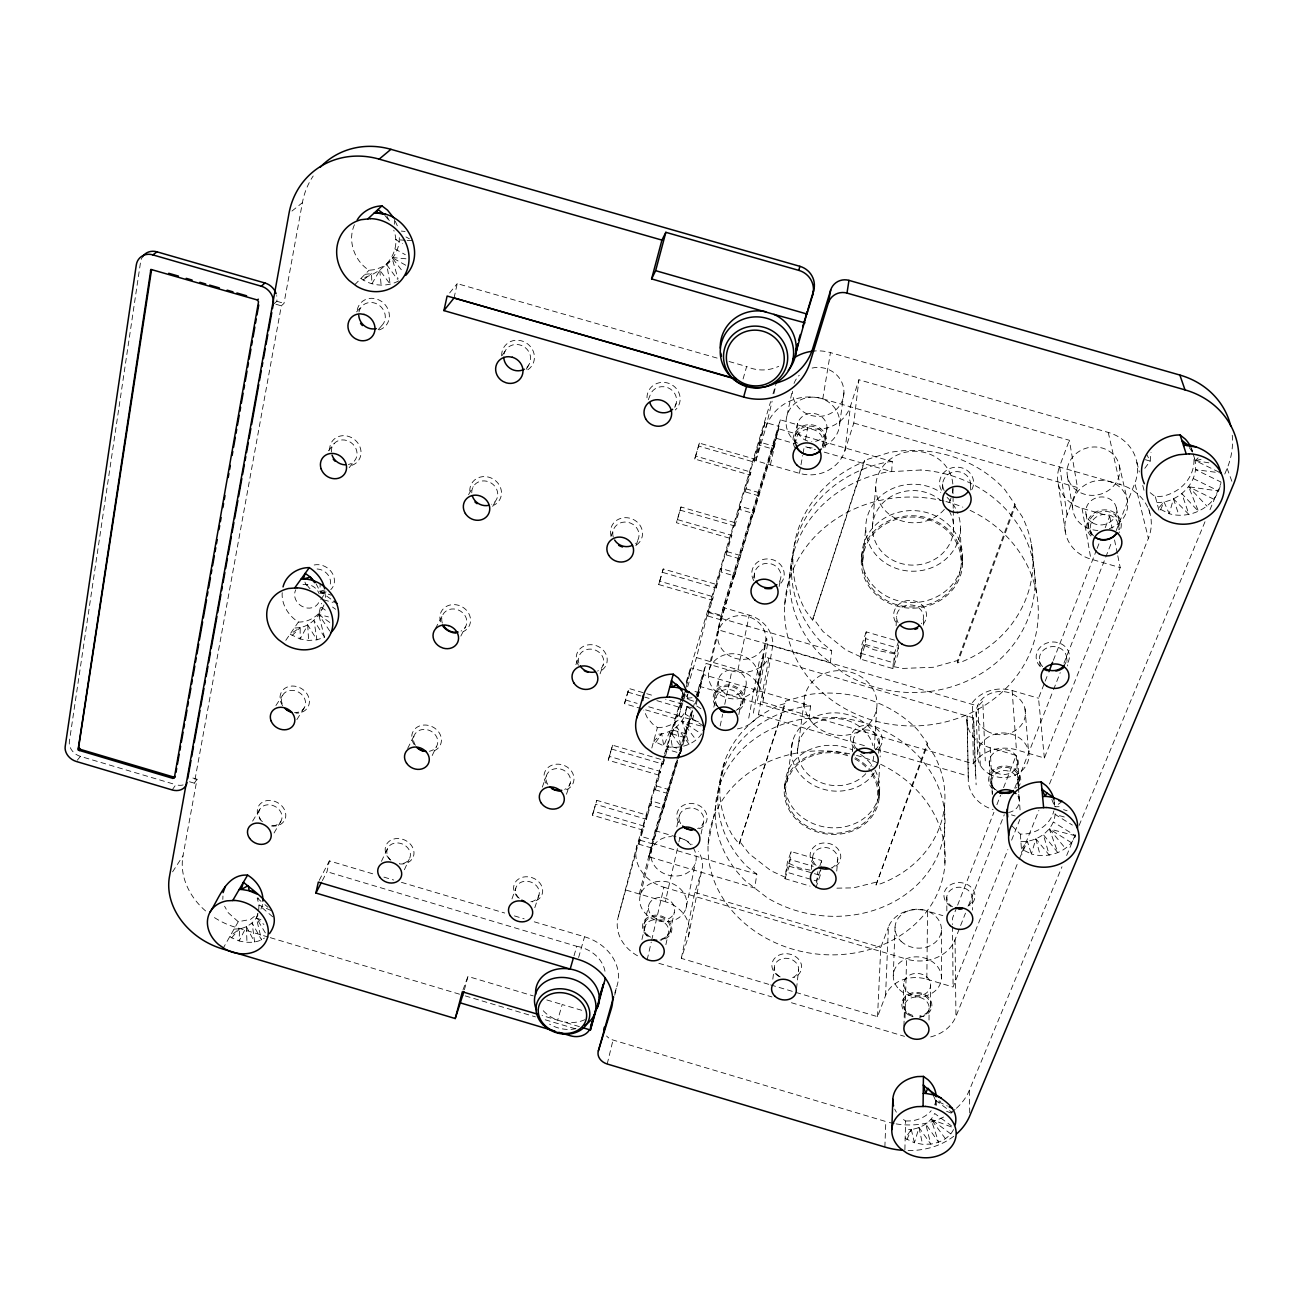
<?xml version="1.0" encoding="UTF-8"?>
<svg xmlns="http://www.w3.org/2000/svg" width="1304" height="1304" viewBox="0 0 1304 1304"><rect width="100%" height="100%" fill="white"/><g stroke="black" fill="none" stroke-linecap="round" stroke-linejoin="round"><path stroke-width="0.75" stroke-dasharray="5 3.75" d="M936.142 1105.27L936.158 1098.424A31.541 25.314 7.1 0 1 934.675 1104.879M323.946 604.893C319.773 615.309 311.737 625.268 300.197 627.615L300.132 638.993L308.608 640.443L316.921 639.84L324.517 637.183L318.632 614.428L321.485 603.279M930.502 1005.824L930.649 985.531M929.019 1020.021L929.116 1008.106M770.697 984.927L877.527 1016.664L885.563 995.555A32.877 26.993 6.2 0 1 926.834 979.222L927.535 911.121L942.841 915.636M927.242 745.578L933.974 754.755A112.845 97.816 7.8 0 1 880.77 883.721L876.06 884.911L927.242 745.578L927.274 743.052L917.641 729.881A112.584 97.653 7.8 0 0 808.887 694.543L785.595 701.096L739.172 844.063L732.408 835.342A112.845 97.816 7.8 0 1 780.411 704.861L785.22 703.508L785.595 701.096M923.346 625.138L923.476 617.672M904.894 1149.753L905.579 1121.016L901.08 1117.773M330.808 599.041L319.969 591.348L320.165 583.882M903.949 1026.101L904.487 1006.313M905.009 1018.049L906.573 959.092A38.712 32.388 5.6 0 0 955.05 939.662L965.482 913.142M903.183 1003.836L903.754 983.607M257.931 914.984C254.508 922.352 247.467 927.437 239.512 928.839L239.137 940.934C247.467 943.069 257.149 943.199 264.451 938.081M222.821 899.385L222.951 896.027M884.862 1147.031L885.823 1121.521L613.027 1040.038A12.127 9.861 15.4 0 1 606.556 1035.979M893.305 975.229L895.049 927.193M885.563 995.555L888.431 927.062A31.149 26.015 5.6 0 1 927.535 911.121M892.947 668.593L893.24 662.709L898.326 648.218L865.677 638.699L860.705 653.222L860.232 659.042L892.947 668.593L898.065 654.037L898.472 644.958M258.714 910.078L258.958 905.009L257.23 898.081L261.957 898.554M898.635 641.323L894.267 653.777L893.647 666.621L902.808 668.43L933.338 667.273L957.592 660.492L1014.936 504.289L1004.911 489.75A119.756 109.226 0.5 0 0 889.458 452.488L864.471 460.296L812.555 620.085L805.513 610.5A120.049 109.438 0.5 0 1 859.124 463.849L864.275 462.235L864.471 460.296M877.527 1016.664L880.787 947.454L888.431 927.062M896.125 625.741L896.565 616.433M282.202 592.652C281.305 604.469 288.575 615.895 298.388 622.057C308.282 622.285 317.524 616.808 322.626 608.479M876.06 884.911L927.274 743.052M877.999 794.739L879.662 765.285M879.189 797.706L879.548 791.251M878.668 753.207L879.32 742.106M325.495 597.395L324.5 588.316M874.267 748.545L876.973 705.154M892.295 461.583L888.839 461.779A121.19 110.27 0.8 0 0 821.536 642.448L831.707 650.647L830.371 662.562L718.096 629.783L778.586 428.772L892.295 461.583L891.675 471.624L823.346 451.885M398.616 280.93C386.88 287.304 371.705 286.277 360.947 278.453C382.479 273.53 402.463 253.775 393.808 230.27M399.285 237.638C399.79 248.184 394.134 257.687 386.75 264.777L390.255 284.288L379.79 270.254L371.885 283.848L371.526 273.612L365.006 274.329M860.232 659.042L865.237 644.469L866.215 631.886L894.821 640.215M872.474 526.523L875.766 485.87M852.392 751.74L853.305 740.688M866.215 631.886L861.993 644.241L860.95 656.939L845.791 649.93L822.905 631.462L812.881 617.819M394.313 224.239L394.835 218.224M836.744 871.088L837.787 859.14M862.677 561.861L865.726 527.712M861.325 560.296L861.797 554.95M815.848 887.812L820.216 875.375L821.716 860.591L791.104 851.561L787.323 862.612L784.959 878.684L810.061 886.101M816.663 882.889L817.82 871.724M811.332 869.458L812.636 857.559M796.532 988.628L798.667 969.394M765.073 422.349L755.88 460.736L799.45 473.336A36.675 34.54 5.8 0 0 844.894 450.711L853.81 423.05L858.912 379.757L1069.345 440.263L1077.479 487.517L1067.079 514.852A39.381 35.371 -10.6 0 0 1090.894 559.123L1120.217 567.615L1044.357 757.983L1016.419 749.816A36.545 31.524 0.6 0 0 974.202 762.335L973.371 763.818L762.856 702.171L763.084 700.851A34.377 30.497 12.4 0 0 737.982 669.718L696.483 657.575L708.088 611.543L765.073 422.349L778.863 426.343L721.259 615.374L708.088 611.543M844.894 450.711L850.501 406.049L858.912 379.757M784.959 878.684L789.23 866.215L791.104 851.561M697.721 694.038L703.622 674.657L810.599 705.969L809.018 718.406L700.737 686.686L697.819 696.238L698.699 692.571L694.951 691.479M772.816 979.174L774.299 967.666M797.592 750.224L804.177 701.34M839.711 423.572L843.932 392.83M786.931 781.65L792.636 741.096M784.291 789.067L785.187 782.693M691.984 707.827L686.426 706.312C686.458 722.383 671.087 734.869 655.57 734.233M825.008 441.078L826.997 428.054M822.612 446.571L823.231 442.545M810.599 705.969L807.388 706.083A113.855 98.452 7.9 0 0 747.176 866.655L756.842 874.185L754.69 888.057L648.854 856.744L677.624 759.922M755.88 460.736L765.807 427.875A45.836 43.179 5.8 0 1 822.775 398.845L830.452 352.602A42.885 40.815 3.7 0 0 813.647 351.069M784.682 604.86L793.044 555.732M762.856 702.171L772.897 644.828A32.47 29.193 11.9 0 0 749.246 615.162L723.117 607.55L780.297 419.823L807.665 427.712A34.523 32.828 3.9 0 0 850.501 406.049M737.331 728.92A34.377 30.497 12.4 0 0 758.227 715.896L768.855 658.096L768.284 659.253A32.47 29.193 11.9 0 1 731.854 670.973L706.083 663.426L695.423 698.439M779.14 586.49L780.428 579.335M799.45 473.336L802.661 455.487M803.019 453.499L804.095 447.549M805.53 439.611L807.665 427.712M757.347 700.558L767.486 644.567L766.67 638.178L756.483 693.875M189.52 781.748L194.329 783.182L281.338 305.821L283.995 303.359L302.398 202.69A78.925 72.405 50.1 0 1 313.204 175.975M172.584 871.854L183 855.831L197.002 779.254L190.612 777.363M753.337 713.092L763.655 656.58L973.599 717.933L976.125 784.78M757.706 683.54A25.2 22.478 12.2 0 0 727.436 654.184A25.2 22.478 12.2 0 0 715.586 691.316A25.2 22.478 12.2 0 0 757.706 683.54L764.91 644.355A24.205 21.793 11.9 0 0 735.847 616.01A24.205 21.793 11.9 0 0 724.405 652.016A24.205 21.793 11.9 0 0 764.91 644.355M748.724 718.113L759.303 661.405L763.655 656.58M795.098 444.257L796.239 438.258M742.53 703.084L745.758 686.589A14.083 12.551 12.3 0 0 728.773 670.24A14.083 12.551 12.3 0 0 722.22 690.973A14.083 12.551 12.3 0 0 745.758 686.589M795.081 436.318L797.592 423.409M738.83 714.494L740.77 704.616M768.757 984.341L681.34 958.375L688.235 936.989L701.422 871.757A30.693 26.113 14.3 0 0 698.422 851.512M708.088 844.519L724.796 761.047M681.34 958.375L694.82 892.392L701.422 871.757M737.982 669.718L749.246 615.162M701.063 833.973L703.475 822.433M685.969 908.366A23.765 20.033 14.4 0 0 657.102 881.569A23.765 20.033 14.4 0 0 646.556 914.626A23.765 20.033 14.4 0 0 685.969 908.366L695.456 862.922M753.598 577.884L754.853 571.902M720.15 726.002L722.66 714.201M724.747 704.372L731.854 670.973M787.094 415.259L791.903 392.52M968.301 777.82L967.079 716.026L968.301 777.82A36.545 31.524 0.6 0 0 993.11 809.507M670.126 931.61L674.266 912.539A13.284 11.165 14.5 0 0 658.096 897.608A13.284 11.165 14.5 0 0 652.261 916.06A13.284 11.165 14.5 0 0 674.266 912.539M770.403 464.925L780.297 419.823M773.191 449.147L773.842 446.196L759.906 442.17L759.205 445.104L773.191 449.147L778.586 428.772M665.888 944.65L668.333 933.452M322.365 880.591L326.978 871.708L329.374 860.917L374.183 874.234M454.053 297.948L457.231 283.636L719.27 358.698M713.826 707.159L715.994 697.347M715.048 695.032L718.716 678.683M753.565 513.499L754.266 510.369L740.558 506.392L739.792 509.505L753.565 513.499L773.842 446.196M688.235 936.989A32.388 27.091 14.5 0 0 665.333 901.716L678.504 843.753M678.944 841.813L679.824 837.95A30.693 26.113 14.3 0 1 692.098 844.438M676.792 826.817L679.449 815.359M647.159 959.825L651.234 942.156M651.69 940.2L663.915 887.225A38.142 32.502 14.3 0 1 636.971 845.628L663.932 756.043M734.511 575.928L735.293 572.603L721.78 568.674L720.965 571.983L734.511 575.928L754.266 510.369M710.305 661.617L723.117 607.55M765.807 427.875L772.115 401.176M773.924 393.547L775.733 385.935M709.36 669.392L718.471 630.777M718.096 629.783L735.293 572.603M641.927 939.516L645.024 926.541M692.473 719.971L694.347 712.228M696.206 704.502L697.607 698.699M698.064 696.76L706.083 663.426M644.257 923.933L648.805 904.992M607.208 1063.999L613.027 1040.038M694.706 459.024L695.651 456.074L750.908 472.081L750.175 475.096L694.706 459.024L699.368 443.099L754.804 459.122L754.087 462.105L698.439 446.001M1020.902 841.602C1038.522 842.547 1057.886 827.518 1054.822 808.692M680.395 753.337L681.34 749.523L668.414 745.725L667.436 749.523L680.395 753.337L692.962 711.365M758.944 495.862L745.122 491.852L745.855 488.788L759.629 492.782M680.036 510.092L734.82 526.001L735.603 522.822L681.03 506.979L676.417 522.725L731.022 538.601L731.821 535.39L677.412 519.579L676.417 522.725M739.743 558.813L726.132 554.852L726.931 551.592L740.493 555.537M651.739 801.096L650.712 805.041L663.475 808.806L664.453 804.845L651.739 801.096L646.409 819.287L595.569 804.275L592.44 815.179L643.133 830.159L644.176 826.149L593.662 811.235L592.44 815.179M663.475 808.806L679.58 755.26M614.689 995.229L617.118 985.514A44.988 37.066 17 0 0 584.534 936.761L531.951 921.129M648.854 856.744L664.453 804.845M640.394 894.854L651.576 849.947M721.112 619.889L707.697 615.977L708.561 612.554L721.911 616.45M658.667 584.518L659.726 581.193L713.304 596.808L712.457 600.199L658.667 584.518L663.231 568.968L716.972 584.616L716.14 587.974L662.188 572.26M639.302 894.006L655.146 830.664L691.87 710.093M698.325 721.683L678.862 715.961L683.28 698.634M683.769 696.711L685.741 689.001M686.23 687.078L691.136 667.827L704.111 671.625L695.863 698.699M1156.892 502.513C1179.598 503.083 1201.88 479.742 1194.089 456.938M648.724 706.784L677.607 715.26L676.646 718.977L643.785 709.343M656.857 700.639L680.117 707.469L681.063 703.769L665.611 699.237M611.446 749.001L663.035 764.177L664.013 760.33L612.619 745.203L611.446 749.001L608.218 760.216L659.661 775.358L660.655 771.495L609.408 756.401L608.218 760.216M685.17 737.689L672.163 733.859L673.125 730.093L686.1 733.907M646.409 819.287L647.452 815.293L596.792 800.346L595.569 804.275M668.121 793.598L655.293 789.817L656.303 785.904L669.082 789.67M637.542 955.783A40.473 33.871 14.5 0 1 618.422 916.256L640.411 836.206L680.639 702.66M651.544 847.942L638.895 844.21L639.954 840.167L652.554 843.884M618.422 916.256L636.971 845.628M464.42 989.736L467.957 976.435L533.336 995.93M651.821 747.974L657.412 727.518L652.456 723.867L647.143 717.461L643.768 710.126M1193.339 478.584L1218.653 491.021L1188.645 486.783L1198.474 511.38L1181.864 493.694L1188.922 514.461L1173.453 498.861L1169.264 513.711C1191.334 520.182 1217.936 505.593 1221 482.04L1195.621 469.652L1220.74 472.928M641.861 708.773L624.469 703.671L628.919 688.479L654.021 695.847M593.662 811.235L596.792 800.346M609.408 756.401L612.619 745.203M624.469 703.671L628.919 688.479M659.726 581.193L663.231 568.968M677.412 519.579L681.03 506.979M695.651 456.074L699.368 443.099M743.084 378.959L746.638 366.538A37.262 35.974 10.9 0 0 778.716 366.326M578.617 957.527L584.534 936.761M581.78 1010.307L562.187 1004.536L557.672 1020.184L542.105 1015.539M574.021 955.799L576.759 946.313L326.978 871.708M1075.653 835.831L1049.345 828.92L1057.87 852.702L1043.363 834.658L1049.28 855.114L1035.865 838.863L1031.399 854.006C1047.943 858.814 1068.318 852.229 1075.653 835.831L1053.387 822.042M664.518 754.103L680.933 699.563M681.519 697.624L683.28 691.788M686.214 682.041L770.631 401.632M772.979 393.841L776.499 382.153M681.226 700.721L683.557 692.978M686.474 683.312L691.136 667.827M638.895 844.21L644.176 826.149M655.293 789.817L660.655 771.495M663.035 764.177L668.414 745.725M672.163 733.859L677.607 715.26M680.117 707.469L685.594 688.74M707.697 615.977L713.304 596.808M716.14 587.974L721.78 568.674M726.132 554.852L731.821 535.39M734.82 526.001L740.558 506.392M745.122 491.852L750.908 472.081M754.087 462.105L759.906 442.17M678.862 715.961L685.317 694.559M687.664 686.768L696.483 657.575M953.55 1129.541C949.328 1138.164 939.907 1142.679 930.795 1144.113L919.01 1127.601L914.414 1142.777L905.172 1138.359L911.284 1129.492C920.983 1128.09 930.534 1122.728 934.642 1113.469L951.398 1125.825M692.326 710.305L652.848 839.874L640.411 836.206M692.913 708.365L695.276 700.639M678.227 757.983L692.391 711.479M680.166 753.337L681.34 749.523M695.26 703.85L696.972 698.211M697.558 696.336L698.699 692.571M614.787 993.077L617.118 985.514M739.172 844.063L785.22 703.508M812.555 620.085L864.275 462.235M534.803 907.682L539.008 895.066M566.474 794.25L570.239 783.133M354.443 224.744C347.223 240.8 354.443 260.947 369.016 270.27L375.487 269.553L383.702 266.212L390.63 260.751M600.101 673.809L603.377 664.355M819.76 866.166L821.716 860.591M820.281 870.371L816.548 880.999L785.839 871.92L790.094 859.515L813.207 866.329M511.967 898.929L515.781 888.171M635.896 545.724L638.618 538.079M542.301 787.111L546.311 776.076M462.953 990.078L467.957 976.435M1015.131 506.359L1022.124 516.482A120.049 109.438 0.5 0 1 962.678 661.454L957.641 662.856L1015.131 506.359L1014.936 504.289M674.738 407.386L676.14 403.588M575.895 664.632L578.715 657.118M1067.079 514.852L1059.598 466.278L1069.345 440.263M234.052 929.084L239.512 928.839L229.797 936.516L231.656 937.804L239.137 940.934L246.407 926.736L254.606 942.042L252.128 923.004L261.55 939.939L256.301 917.902L258.632 911.773M260.963 909.067L262.707 904.471M610.94 536.351L613.157 530.679M956.859 907.079L952.409 918.456L952.474 924.503M957.609 905.188L993.925 812.278M996.892 804.698L1000.608 795.228M1003.575 787.632L1016.175 755.407L990.192 747.795A34.507 30.171 -0.4 0 1 966.737 717.575M1044.357 757.983L1038.522 698.243L1044.455 683.084M1045.189 681.177L1048.155 673.597M1053.355 660.329L1096.338 550.386M1097.088 548.495L1100.788 539.008M1105.238 527.647L1109.688 516.27L1082.075 508.299A37.05 33.611 -12.4 0 1 1059.598 466.278M968.464 905.563L1004.292 814.658M1014.724 788.154L1052.784 691.56M1053.534 689.669L1060.234 672.619M1063.966 663.149L1105.01 558.992M1105.759 557.101L1111.725 541.942M1116.191 530.581L1134.855 483.23A44.189 40.114 -12.6 0 0 1108.253 432.423L830.452 352.602M926.834 979.222L953.094 986.998L1007.862 849.589M1011.611 840.167L1019.858 819.466M930.697 1036.908A41.109 33.741 6.2 0 0 955.946 1016.435L1018.326 861.488M1019.076 859.597L1038.864 810.452M1049.508 783.997L1148.384 538.34L1134.855 483.23M648.284 399.741L649.832 395.992A13.692 12.958 22.1 0 1 668.137 387.842A13.692 12.958 22.1 0 1 674.787 406.685M669.783 731.332L663.736 745.904L653.712 741.047L661.764 733.859L663.736 745.904C677.216 749.784 693.174 745.872 701.487 734.071L681.959 721.079L689.148 744.339L676.662 726.98L681.063 746.866L669.783 731.332L672.408 747.404M956.468 1108.221A66.895 54.018 7 0 0 969.279 1090.405L1061.978 866.785M1066.656 855.505L1075.996 832.963M1079.109 825.448L1205.303 521.013M1209.982 509.734L1220.886 483.425M1224.782 474.037L1227.113 468.397A80.995 73.089 -16 0 0 1232.117 433.922M906.932 1139.631L911.284 1129.492L905.367 1129.639M1023.314 850.567L1027.356 841.276L1031.399 854.006L1021.423 849.149L1027.356 841.276M1160.478 509.929L1163.999 501.942L1169.264 513.711L1158.441 508.315L1163.999 501.942M404.403 869.735L409.163 859.254M381.436 861.341L388.038 847.519M432.211 755.505L436.465 746.573M407.63 748.496L414.753 734.364M460.85 636.075L465.447 627.012M319.235 880.33L329.374 860.917M435.373 628.642L443.083 614.298M324.517 637.183L314.003 620.476L316.921 639.84L307.711 624.975L300.132 638.993L290.058 634.151L300.197 627.615L294.248 628.055M492.684 506.392L496.237 499.921M222.739 949.002L238.241 921.732L250.531 919.385L257.605 913.843M274.052 832.979L280.93 821.194M468.543 494.64L473.222 486.685M686.246 696.841L688.186 693.63M526.164 369.293L529.033 364.582M252.617 821.112L259.724 809.425M296.872 719.612L304.386 707.599M275.91 705.562L282.577 695.374M502.268 355.373L505.3 350.76M194.329 783.182L197.002 779.254M320.784 599.579L326.098 591.788M285.804 640.329L298.388 622.057M172.193 789.947L175.844 784.715A13.529 11.117 30.9 0 0 185.445 784.128M655.651 742.481L661.764 733.859M349.211 467.68L353.889 461.534M1189.232 447.549L1192.41 452.032L1194.334 449.554M328.396 450.793L334.46 443.262M77.327 760.199L80.408 756.385L175.844 784.715M449.652 292.927L457.231 283.636M231.656 937.804L239.512 928.839M378.111 329.765L381.99 325.364M356.611 311.852L361.99 306.147M1144.798 468.315L1150.177 461.094L1151.024 452.537M980.298 765.856L978.065 706.067L982.776 701.275L985.286 760.868M354.737 284.745L369.016 270.27M1218.914 472.048L1195.312 460.589L1198.131 457.834M292.047 635.586L300.197 627.615M274.133 303.734L276.807 301.273A15.436 13.757 46.6 0 0 276.692 295.568M291.966 211.052L302.398 202.69M363.099 280.083L371.526 273.612M1062.32 801.406L1054.691 806.768L1061.929 806.671M316.09 583.752L319.969 591.348L327.385 589.147M922.45 1016.403L923.737 1016.06M876.206 882.156L853.549 887.861L834.462 888.203M1192.997 453.743L1195.312 460.589L1201.049 459.334M687.094 698.259L696.189 697.249M1150.177 492.684L1155.36 496.791L1162.434 496.221A38.044 34.23 -15.3 0 0 1193.763 456.873M657.412 727.518C670.24 727.876 682.872 719.694 686.947 707.404L685.301 714.038L704.877 727.013M1011.839 825.758L1020.38 834.152L1026.786 833.81A34.328 29.405 0.5 0 0 1053.844 810.958M905.579 1121.016L911.447 1120.869A31.541 25.314 7.1 0 0 931.17 1110.715M911.284 1129.492L914.414 1142.777L922.547 1144.293L930.795 1144.113L925.775 1124.129L938.603 1142.239L931.105 1119.321L952.654 1127.406M405.218 240.246L395.585 239.643L402.528 243.473M407.141 240.376L412.912 240.735M405.968 258.779L391.917 257.507L398.062 278.974M401.306 231.069L405.071 231.476M1195.312 460.589L1210.34 463.083M933.354 1095.49L935.457 1100.299L940.738 1101.342M894.267 653.777L873.892 649.751L861.993 644.241M810.126 870.143L798.602 867.763L787.323 862.612M329.765 631.022L318.632 614.428L328.429 616.906M701.063 726.018L681.959 721.079L696.124 739.987M579.351 1026.607L557.672 1020.184A32.339 26.471 17 0 1 540.964 1007.992M323.637 599.856L333.172 602.415M1064.309 816.989L1055.229 814.495L1072.377 825.073M1145.352 459.709L1150.177 461.094L1146.575 454.183M729.05 361.501L746.638 366.538M822.775 398.845L1120.038 484.469A47.254 42.445 -10.6 0 1 1148.384 538.34M853.81 423.05L1077.479 487.517M776.483 438.356L794.054 443.425M805.774 446.816L815.538 449.636M276.807 301.273L283.995 303.359M275.926 304.256L281.338 305.821M865.237 644.469L898.065 654.037M973.371 763.818L972.311 702.726A34.507 30.171 -0.4 0 1 1012.149 690.549L1038.522 698.243M860.705 653.222L893.24 662.709M720.819 618.275L831.707 650.647M767.486 644.567L978.065 706.067M758.83 714.706L867.616 746.589M875.391 748.871L968.644 776.206M627.778 692.114L649.099 698.373M625.61 700.003L637.167 703.394M1011.448 814.886L1015.115 815.962M789.23 866.215L812.473 873.077M814.413 873.647L820.216 875.375M655.146 830.664L676.026 836.826M652.228 843.264L756.842 874.185M694.82 892.392L880.787 947.454M663.915 887.225L906.573 959.092M626.295 890.143L665.333 901.716M383.914 877.119L393.661 880.021M401.436 882.335L504.681 913.028M514.412 915.913L524.159 918.815M658.846 963.297L771.935 996.924M791.43 1002.727L904.52 1036.338M546.8 999.94L562.187 1004.536M268.331 937.071L235.193 927.177A66.096 53.774 27.3 0 1 212.275 916.141M270.287 937.657L463.327 995.327M465.283 995.914L535.471 1016.875M545.235 1019.793L572.521 1027.943A16.822 13.708 16.6 0 0 575.732 1028.628M1063.559 809.637L1067.096 810.795M688.903 699.645L696.14 702.057M319.969 591.348L331.249 595.178M265.331 932.882L256.301 917.902L261.599 920.021M946.606 1111.285L951.839 1113.437M785.399 877.364L771.055 870.811L749.278 853.843L739.629 841.406M270.873 910.436L258.958 905.009L274.28 918.163M935.962 1105.319L935.457 1100.299L947.405 1106.004M1213.877 499.253L1188.645 486.783L1206.982 506.196M405.968 236.937L409.44 238.844M394.949 248.934L405.332 254.704M405.723 265.217L391.917 257.507L402.219 270.939M1071.529 842.743L1049.345 828.92L1065.466 848.48M696.743 705.986L701.666 709.213M686.426 706.312L691.332 709.555M238.241 921.732L228.233 912.735L224.581 906.231M332.553 607.061L335.65 609.278M321.257 607.224L327.434 611.641M318.632 614.428L330.939 623.296M935.457 1100.299L952.262 1112.638M950.844 1133.942L931.105 1119.321L945.449 1138.767M257.23 898.081L263.359 903.33M264.908 904.65L267.972 907.274M256.301 917.902L263.93 924.503M259.871 818.928L260.767 819.923A12.127 10.024 27.9 0 1 265.38 805.171A12.127 10.024 27.9 0 1 281.631 814.185A12.127 10.024 27.9 0 1 271.346 825.791M384.794 215.339L389.717 221.452L385.919 214.394M386.75 264.777L397.427 279.317M395.226 221.224L397.655 226.472M681.91 690.973L684.6 696.955M1051.839 799.401L1053.974 804.927M1227.113 468.397L1231.872 481.29M1173.453 498.861L1178.963 515.259M1191.204 448.397L1192.41 452.032M1155.36 496.791L1159.386 511.869M1035.865 838.863L1040.25 855.554M1136.86 462.333L1139.321 471.95M1142.76 485.43L1144.227 491.2M1148.645 508.527L1150.601 516.237M1119.419 465.919A26.504 24.075 -12.6 0 1 1084.472 494.232A26.504 24.075 -12.6 0 1 1076.403 453.336A26.504 24.075 -12.6 0 1 1119.419 465.919L1127.308 500.051M1108.253 432.423L1120.038 484.469M1116.354 507.941L1119.484 522.431M1118.294 524.452L1119.973 532.293M919.01 1127.601L922.547 1144.293M1109.688 516.27L1112.116 528.12M1114.545 539.97L1117.381 553.793M1117.789 555.765L1120.217 567.615M1090.437 529.994L1091.855 537.867M1086.02 514.037L1088.595 528.593M1082.075 508.299L1090.894 559.123M687.241 694.657L688.088 699.71M1067.487 476.628L1073.062 511.005M1058.212 483.719L1065.58 533.189M1066.428 656.173L1067.699 665.937M1031.399 544.273L1036.68 593.825M1039.614 661.128L1040.413 668.952M1054.512 804.943L1053.942 799.45A34.328 29.405 0.5 0 1 1054.561 805.22M379.79 270.254L381.143 285.283M1024.993 708.854L1028.497 750.974M1017.739 759.629L1019.272 780.721M1012.149 690.549L1016.419 749.816M1016.175 755.407L1018.326 785.481M1018.457 787.502L1020.184 811.561M1017.968 782.742L1018.245 786.589M1018.783 794.283L1019.337 801.976M1020.38 834.152L1021.831 854.919M307.711 624.975L308.608 640.443M990.192 747.795L992.36 793.582M991.659 781.226L992.295 794.658M989.28 761.275L990.095 779.058M970.518 485.072L970.73 490.663M246.407 926.736L246.961 942.368M976.125 711.919L977.609 753.973M973.599 717.933L975.555 778.227M972.214 898.782L972.507 910.045M962.482 559.172A50.383 45.999 0.4 0 1 884.617 595.08A50.383 45.999 0.4 0 1 889.393 515.536A50.383 45.999 0.4 0 1 962.482 559.172L962.613 564.583A50.709 46.227 0.5 0 1 884.275 600.639A50.709 46.227 0.5 0 1 889.084 520.687A50.709 46.227 0.5 0 1 962.613 564.583M960.429 528.56L961.26 563.002A49.291 44.939 0.5 0 1 886.443 600.41A49.291 44.939 0.5 0 1 888.22 522.578A49.291 44.939 0.5 0 1 961.26 563.002M969.279 1090.405L969.769 1113.795M957.592 660.492L957.641 662.856M952.914 488.739L953.012 494.591M953.045 496.547L953.224 508.267M953.257 510.223L953.566 529.766M955.05 939.662L955.946 1016.435M952.49 926.525L953.094 986.998M946.769 897.119L946.867 913.957M944.552 805.66L944.781 866.117M942.645 484.045L942.678 491.461M941.39 930.322L941.439 978.652M718.667 707.534A14.328 12.698 12.4 0 1 719.726 688.756A14.328 12.698 12.4 0 1 740.558 692.326A14.328 12.698 12.4 0 1 735.798 710.452M797.461 443.181A26.846 25.395 5.1 0 1 794.38 403.963A26.846 25.395 5.1 0 1 835.587 409.212A26.846 25.395 5.1 0 1 822.433 446.375M812.164 447.924A26.846 25.395 5.1 0 1 805.285 446.832M807.746 441.078A15.012 14.181 5.3 0 1 800.754 418.013A15.012 14.181 5.3 0 1 825.758 421.991A15.012 14.181 5.3 0 1 811.61 441.697M996.615 790.338A14.621 12.616 0.6 0 1 991.871 773.777A14.621 12.616 0.6 0 1 1010.567 768.333A14.621 12.616 0.6 0 1 1018.522 783.948M874.968 770.012A47.384 41.157 7.7 0 1 839.629 827.567A47.384 41.157 7.7 0 1 785.611 779.124A47.384 41.157 7.7 0 1 852.571 749.93M860.477 754.315A47.384 41.157 7.7 0 1 872.995 766.768M693.206 847.812A22.885 19.511 14.3 0 1 681.959 875.163A22.885 19.511 14.3 0 1 651.478 859.466A22.885 19.511 14.3 0 1 671.462 836.614M679.335 837.706A22.885 19.511 14.3 0 1 692.131 846.296M1092.067 535.096A15.746 14.148 -10.6 0 1 1091.953 516.84A15.746 14.148 -10.6 0 1 1111.839 512.879A15.746 14.148 -10.6 0 1 1118.799 529.783M812.131 368.07A25.721 24.499 3.7 0 1 843.639 388.347A25.721 24.499 3.7 0 1 819.906 416.367A25.721 24.499 3.7 0 1 792.49 391.249M794.022 383.425A25.721 24.499 3.7 0 1 799.238 375.259M794.902 443.767A15.273 14.393 5.8 0 1 812.099 426.31A15.273 14.393 5.8 0 1 822.742 448.201M650.598 937.152A13.496 11.296 14.5 0 1 647.697 919.027A13.496 11.296 14.5 0 1 668.74 922.841A13.496 11.296 14.5 0 1 660.721 938.994M912.702 1015.392A13.708 11.247 6.2 0 1 906.019 997.527A13.708 11.247 6.2 0 1 928.399 999.174A13.708 11.247 6.2 0 1 919.76 1015.914M872.604 773.125A47.661 41.337 7.8 0 1 843.525 833.533A47.661 41.337 7.8 0 1 784.242 789.784A47.661 41.337 7.8 0 1 847.062 754.282M855.261 757.754A47.661 41.337 7.8 0 1 871.479 771.528M1097.87 530.451A27.677 24.955 -11.3 0 1 1075.93 494.314A27.677 24.955 -11.3 0 1 1121.978 489.31A27.677 24.955 -11.3 0 1 1106.77 529.489M873.761 756.222A38.24 33.48 7.4 0 1 870.844 766.328M865.774 773.696A38.24 33.48 7.4 0 1 806.051 772.261A38.24 33.48 7.4 0 1 819.075 721.405A38.24 33.48 7.4 0 1 872.946 745.692M880.591 764.226A118.941 101.614 8.4 0 1 898.652 936.631A118.941 101.614 8.4 0 1 710.55 869.328A118.941 101.614 8.4 0 1 854.544 754.918M856.484 755.407A118.941 101.614 8.4 0 1 878.814 763.394M871.838 774.266A46.341 40.179 7.8 0 1 841.797 832.669A46.341 40.179 7.8 0 1 785.693 788.056A46.341 40.179 7.8 0 1 849.263 756.32M854.739 758.83A46.341 40.179 7.8 0 1 868.448 769.735M874.234 772.897A44.613 39.071 7.4 0 1 800.721 775.081A44.613 39.071 7.4 0 1 823.231 714.07A44.613 39.071 7.4 0 1 880.135 756.907M949.165 510.809A40.587 37.278 -0.5 0 1 915.734 565.039A40.587 37.278 -0.5 0 1 874.772 515.455A40.587 37.278 -0.5 0 1 940.591 500.426M970.111 510.353A126.928 114.459 1.8 0 1 987.242 703.72A126.928 114.459 1.8 0 1 786.801 632.456A126.928 114.459 1.8 0 1 943.982 501.062M945.922 501.551A126.928 114.459 1.8 0 1 962.841 507.142M959.059 517.232A47.352 43.505 -0.5 0 1 910.877 571.185A47.352 43.505 -0.5 0 1 868.366 513.466A47.352 43.505 -0.5 0 1 940.771 492.407M947.079 497.394A47.352 43.505 -0.5 0 1 957.886 513.58M944.357 509.408A38.615 35.778 -1.9 0 1 880.901 505.039A38.615 35.778 -1.9 0 1 908.35 451.706A38.615 35.778 -1.9 0 1 952.116 494.314M951.072 497.932A38.615 35.778 -1.9 0 1 947.78 504.795M205.592 910.942A66.096 53.774 27.3 0 1 183 855.831M953.778 1136.224A68.101 54.654 7.1 0 1 907.323 1150.552M955.033 1109.476A66.895 54.018 7 0 1 950.388 1112.997M943.574 1117.039A66.895 54.018 7 0 1 895.881 1123.852M894.185 1123.543A66.895 54.018 7 0 1 885.823 1121.521M1190.601 446.587A38.044 34.23 -15.3 0 1 1192.638 451.608M80.408 756.385A13.578 11.019 33.4 0 1 69.373 741.405L140.587 261.908A15.566 13.578 48.8 0 1 142.478 256.807M896.386 1112.182A31.589 25.298 6.6 0 1 894.723 1109.101M575.961 1028.677A31.166 25.461 17 0 1 549.554 1024.178M584.925 1019.663A32.339 26.471 17 0 1 564.632 1022.026M576.759 946.313A31.769 26.162 17 0 1 605.089 971.92M816.076 865.4A12.616 10.774 8.4 0 1 817.396 849.54A12.616 10.774 8.4 0 1 835.717 852.783A12.616 10.774 8.4 0 1 831.186 868.056M814.299 864.78A15.403 13.154 8.4 0 1 815.896 845.432A15.403 13.154 8.4 0 1 838.26 849.393A15.403 13.154 8.4 0 1 832.702 868.04M717.233 706.132A12.91 11.459 12.4 0 1 721.112 691.153A12.91 11.459 12.4 0 1 738.308 694.087A12.91 11.459 12.4 0 1 737.396 709.588M646.898 935.897A14.849 12.421 14.5 0 1 648.691 916.875A14.849 12.421 14.5 0 1 670.484 923.346A14.849 12.421 14.5 0 1 661.079 940.119M648.235 936.663A12.16 10.171 14.5 0 1 649.702 921.08A12.16 10.171 14.5 0 1 667.583 926.394A12.16 10.171 14.5 0 1 659.873 940.119M715.179 705.35A15.762 13.969 12.4 0 1 719.906 687.045A15.762 13.969 12.4 0 1 740.916 690.631A15.762 13.969 12.4 0 1 739.775 709.539M390.043 859.629A14.768 12.323 23.7 0 1 391.64 839.792A14.768 12.323 23.7 0 1 413.254 848.871A14.768 12.323 23.7 0 1 400.442 863.998L399.317 863.786A12.111 10.106 23.7 0 0 409.815 851.414A12.111 10.106 23.7 0 0 392.096 843.965A12.111 10.106 23.7 0 0 390.792 860.2M442.317 623.084A12.861 11.361 26.9 0 1 449.407 609.457A12.861 11.361 26.9 0 1 465.398 616.254A12.861 11.361 26.9 0 1 461.062 631.038M440.622 621.861A15.697 13.855 26.9 0 1 449.261 605.219A15.697 13.855 26.9 0 1 468.788 613.499A15.697 13.855 26.9 0 1 463.474 631.56M547.81 784.438A12.486 10.758 19.4 0 1 551.837 769.735A12.486 10.758 19.4 0 1 568.772 774.739A12.486 10.758 19.4 0 1 564.697 789.425M546.213 783.492A15.224 13.138 19.4 0 1 552.277 765.073A15.224 13.138 19.4 0 1 572.961 773.81A15.224 13.138 19.4 0 1 563.23 790.68M613.255 537.036A13.268 12.16 20.5 0 1 620.182 522.986A13.268 12.16 20.5 0 1 636.564 527.745A13.268 12.16 20.5 0 1 635.276 543.442M611.103 535.96A16.186 14.833 20.5 0 1 620.834 518.356A16.186 14.833 20.5 0 1 640.949 526.93A16.186 14.833 20.5 0 1 634.673 546.001M898.081 622.562A13.464 12.127 1.9 0 1 901.83 607.338A13.464 12.127 1.9 0 1 919.141 608.137A13.464 12.127 1.9 0 1 921.357 623.638M895.522 621.943A16.43 14.8 1.8 0 1 900.086 603.361A16.43 14.8 1.8 0 1 921.211 604.339A16.43 14.8 1.8 0 1 923.9 623.263M518.226 897.69A14.784 12.388 19.2 0 1 519.399 878.521A14.784 12.388 19.2 0 1 541.127 884.976A14.784 12.388 19.2 0 1 532.342 901.879M519.269 898.358A12.127 10.155 19.2 0 1 520.231 882.661A12.127 10.155 19.2 0 1 538.03 887.942A12.127 10.155 19.2 0 1 530.842 901.797M646.98 397.818A16.707 15.827 22.1 0 1 669.832 383.767A16.707 15.827 22.1 0 1 675.325 409.978M796.092 444.974A13.773 12.975 5.8 0 1 809.8 429.065A13.773 12.975 5.8 0 1 822.661 445.887M795.016 447.94A16.805 15.827 5.8 0 1 799.254 428.005A16.805 15.827 5.8 0 1 820.868 428.755A16.805 15.827 5.8 0 1 824.046 448.951M504.077 353.906A13.741 12.828 36.1 0 1 523.491 346.44A13.741 12.828 36.1 0 1 526.995 367.239M501.665 355.862A16.773 15.664 36.1 0 1 514.607 340.393A16.773 15.664 36.1 0 1 533.238 351.249A16.773 15.664 36.1 0 1 526.702 370.434M854.87 748.61A15.892 13.953 5.8 0 1 855.652 728.871A15.892 13.953 5.8 0 1 878.097 730.11A15.892 13.953 5.8 0 1 877.25 749.849M856.809 748.952A13.024 11.426 5.9 0 1 857.445 732.783A13.024 11.426 5.9 0 1 875.848 733.81A13.024 11.426 5.9 0 1 875.163 749.963M578.862 663.117A12.861 11.426 19.8 0 1 586.458 649.604A12.861 11.426 19.8 0 1 602.464 656.401A12.861 11.426 19.8 0 1 597.607 671.071M578.471 665.268A15.681 13.953 19.8 0 1 583.703 646.213A15.681 13.953 19.8 0 1 604.991 652.456A15.681 13.953 19.8 0 1 599.71 671.495M753.842 580.688A16.267 14.866 10.3 0 1 758.895 561.225A16.267 14.866 10.3 0 1 780.607 564.811A16.267 14.866 10.3 0 1 779.238 584.893M754.771 578.21A13.333 12.176 10.3 0 1 769.604 563.556A13.333 12.176 10.3 0 1 779.042 582.22M680.721 823.655A12.535 10.791 13.7 0 1 685.252 809.083A12.535 10.791 13.7 0 1 702.253 814.103A12.535 10.791 13.7 0 1 697.673 828.659M678.813 822.612A15.289 13.17 13.7 0 1 685.529 804.356A15.289 13.17 13.7 0 1 706.214 813.093A15.289 13.17 13.7 0 1 695.831 829.817M415.438 745.366A12.47 10.709 25 0 1 419.872 730.175A12.47 10.709 25 0 1 436.824 737.331A12.47 10.709 25 0 1 429.391 751.267M414.15 744.519A15.208 13.056 25 0 1 419.562 725.953A15.208 13.056 25 0 1 440.247 734.69A15.208 13.056 25 0 1 431.168 751.707M471.771 492.798A13.284 12.062 30.1 0 1 481.942 480.997A13.284 12.062 30.1 0 1 496.759 489.522A13.284 12.062 30.1 0 1 491.689 504.257M469.815 491.119A16.202 14.735 30.1 0 1 482.219 476.71A16.202 14.735 30.1 0 1 500.296 487.109A16.202 14.735 30.1 0 1 494.102 505.088M779.091 976.451A14.931 12.404 10.1 0 1 775.57 957.38A14.931 12.404 10.1 0 1 798.358 958.994A14.931 12.404 10.1 0 1 793.908 977.511M780.199 976.908A12.241 10.171 10.2 0 1 777.314 961.276A12.241 10.171 10.2 0 1 795.978 962.613A12.241 10.171 10.2 0 1 792.343 977.772M944.161 490.548A13.969 12.893 -4.9 0 1 955.522 471.673A13.969 12.893 -4.9 0 1 969.85 488.397M941.406 490.239A17.033 15.729 -4.9 0 1 956.745 467.158A17.033 15.729 -4.9 0 1 971.561 490.157M920.053 1017.022A15.077 12.372 6.2 0 0 929.556 998.619A15.077 12.372 6.2 0 0 904.943 996.794A15.077 12.372 6.2 0 0 912.295 1016.452L913.061 1016.729A12.355 10.139 6.2 0 1 907.03 1000.641A12.355 10.139 6.2 0 1 927.209 1002.124A12.355 10.139 6.2 0 1 919.418 1017.201M1093.583 535.862A14.197 12.763 -10.5 0 1 1100.054 515.161A14.197 12.763 -10.5 0 1 1118.473 527.794M1090.877 536.042A17.327 15.566 -10.6 0 1 1091.758 514.917A17.327 15.566 -10.6 0 1 1115.099 513.091A17.327 15.566 -10.6 0 1 1118.196 533.906M952.539 906.785A12.747 10.725 3.9 0 1 949.475 891.105A12.747 10.725 3.9 0 1 968.204 890.273A12.747 10.725 3.9 0 1 967.976 906.101M950.991 906.492A15.55 13.089 3.8 0 1 947.242 887.339A15.55 13.089 3.8 0 1 970.094 886.329A15.55 13.089 3.8 0 1 969.801 905.644M1042.695 666.67A13.659 12.046 -4 0 1 1043.216 650.37A13.659 12.046 -4 0 1 1061.635 649.147A13.659 12.046 -4 0 1 1064.292 665.236M1040.217 666.523A16.659 14.703 -4 0 1 1040.836 646.637A16.659 14.703 -4 0 1 1063.331 645.138A16.659 14.703 -4 0 1 1066.542 664.763M992.654 789.001A16.072 13.871 0.6 0 1 993.061 770.256A16.072 13.871 0.6 0 1 1014.74 769.05A16.072 13.871 0.6 0 1 1018.049 787.6M994.936 789.458A13.187 11.361 0.6 0 1 995.262 774.087A13.187 11.361 0.6 0 1 1013.045 773.109A13.187 11.361 0.6 0 1 1015.767 788.301M1017.968 796.108A13.415 11.508 0.9 0 1 1008.579 812.457M325.087 591.185A12.91 11.247 32.8 0 1 319.024 592.456M309.993 588.626A12.91 11.247 32.8 0 1 306.358 583.23M317.1 568.968A12.91 11.247 32.8 0 1 328.347 575.341A12.91 11.247 32.8 0 1 329.293 587.093M318.649 602.709A13.138 11.394 32.6 0 1 304.957 607.566L301.811 606.23A13.138 11.394 32.6 0 1 295.796 589.783M302.984 584.567A13.138 11.394 32.6 0 1 306.228 584.306L309.521 584.86A13.138 11.394 32.6 0 1 315.454 588.218M317.671 590.793A13.138 11.394 32.6 0 1 319.17 593.727M358.959 311.998A13.871 12.632 43.9 0 1 379.382 305.429A13.871 12.632 43.9 0 1 379.382 327.385M282.626 705.692A15.257 12.958 29.9 0 1 288.526 686.605A15.257 12.958 29.9 0 1 308.918 698.015A15.257 12.958 29.9 0 1 295.894 713.125M282.153 703.736A12.502 10.611 29.9 0 1 290.417 690.435A12.502 10.611 29.9 0 1 305.38 701.144A12.502 10.611 29.9 0 1 294.492 712.554M357.247 309.912A16.919 15.42 44 0 1 373.482 298.388A16.919 15.42 44 0 1 389.179 313.465A16.919 15.42 44 0 1 378.356 330.156M262.381 821.716A14.8 12.241 27.9 0 1 264.386 801.275A14.8 12.241 27.9 0 1 285.592 813.028A14.8 12.241 27.9 0 1 269.064 825.416M324.288 593.043A15.746 13.725 32.9 0 1 320.425 593.336M306.766 585.61A15.746 13.725 32.9 0 1 304.957 582.089M314.183 564.991A15.746 13.725 32.9 0 1 331.786 572.44A15.746 13.725 32.9 0 1 330.76 589.652M329.733 450.353A16.3 14.556 37.2 0 1 342.854 435.683A16.3 14.556 37.2 0 1 360.572 448.788A16.3 14.556 37.2 0 1 350.466 465.707M331.379 451.95A13.366 11.915 37.2 0 1 342.137 439.921A13.366 11.915 37.2 0 1 356.66 450.679A13.366 11.915 37.2 0 1 348.396 464.534M920.901 470.01L888.171 471.82A122.723 111.41 1 0 0 820.069 654.282L843.509 673.141A122.723 111.41 1 0 0 1028.334 617.868A122.723 111.41 1 0 0 920.901 470.01M836.32 717.493L805.758 718.52A115.225 99.316 8 0 0 744.91 880.444L767.192 897.755A115.225 99.316 8 0 0 939.336 851.594A115.225 99.316 8 0 0 836.32 717.493M899.483 989.654A24.14 19.951 6 0 0 940.298 983.738A24.14 19.951 6 0 0 912.327 957.136A24.14 19.951 6 0 0 899.483 989.654M907.225 991.692A13.48 11.133 6 0 0 930.029 988.367A13.48 11.133 6 0 0 914.349 973.55A13.48 11.133 6 0 0 907.225 991.692M995.653 772.392A14.377 12.453 0.3 0 0 1017.984 762.889A14.377 12.453 0.3 0 0 997.283 750.876A14.377 12.453 0.3 0 0 995.653 772.392M1092.377 522.757A15.469 13.937 -11.1 0 0 1116.55 511.592A15.469 13.937 -11.1 0 0 1094.626 498.519A15.469 13.937 -11.1 0 0 1092.377 522.757M988.937 773.777A25.721 22.315 0.2 0 0 1028.938 756.809A25.721 22.315 0.2 0 0 991.953 735.228A25.721 22.315 0.2 0 0 988.937 773.777M901.015 941.227A23.227 19.43 5.6 0 0 940.298 935.294A23.227 19.43 5.6 0 0 913.37 909.507A23.227 19.43 5.6 0 0 901.015 941.227M987.03 731.104A24.694 21.63 -0.5 0 0 1025.417 714.51A24.694 21.63 -0.5 0 0 989.899 693.712A24.694 21.63 -0.5 0 0 987.03 731.104M813.859 724.323A36.463 32.307 6.8 0 0 875.375 713.451A36.463 32.307 6.8 0 0 832.506 671.25A36.463 32.307 6.8 0 0 813.859 724.323"/><path stroke-width="1.5" d="M923.069 1106.477L923.428 1076.419L917.494 1076.582A31.589 25.298 6.6 0 0 893.566 1105.873M891.806 1129.59L892.832 1099.272M262.87 901.113C263.473 890.453 256.497 880.493 247.597 875.114C226.407 873.729 219.414 897.967 210.058 912.066M788.301 370.385A38.044 36.61 11.5 0 0 795.391 355.699L796.222 347.516A38.044 36.61 11.5 0 0 773.94 314.378L651.609 278.909L661.927 240.099L665.855 232.324L798.83 270.384A20.342 19.821 3.8 0 1 812.653 295.079L806.915 314.003L655.651 270.678L651.609 278.909M642.823 700.444C643.345 685.105 658.52 673.76 673.255 674.201L678.259 677.933L683.589 684.453L686.947 691.886M78.175 749.132L150.889 269.406L257.361 299.985L258.534 301.794L174.361 777.657L172.894 778.39L78.207 750.093L151.525 269.765L150.465 270.547M732.799 377.932L447.125 296.024L443.93 310.596L743.639 397.035A53.904 51.883 11.5 0 0 809.947 362.724L828.35 302.903A14.963 14.474 -4.5 0 1 846.997 293.09L848.969 280.376L1179.843 375.047A80.995 73.089 -16 0 1 1230.797 426.31M175.991 772.343L176.708 768.333M177.409 764.323L179.186 754.299M179.903 750.289L180.604 746.279M181.321 742.253L183.098 732.229M183.799 728.219L184.516 724.209M185.217 720.199L186.994 710.175M187.711 706.149L188.428 702.139M189.129 698.129L190.906 688.104M191.623 684.095L192.324 680.085M193.041 676.059L194.818 666.034M195.518 662.024L196.236 658.015M196.953 654.005L198.73 643.964M199.43 639.954L202.625 621.91M203.342 617.9L206.537 599.84M207.238 595.83L207.955 591.82M208.673 587.811L210.449 577.77M211.15 573.76L211.867 569.75M212.568 565.74L214.345 555.716M215.062 551.706L215.763 547.696M216.48 543.67L217.197 539.66M218.974 529.636L219.675 525.626M220.392 521.616L221.093 517.606M222.87 507.566L223.587 503.556M224.288 499.546L225.005 495.536M228.2 477.476L228.917 473.466M229.618 469.456L230.335 465.447M232.112 455.422L232.813 451.412M233.53 447.402L235.307 437.362M236.008 433.352L236.725 429.342M237.442 425.332L239.219 415.308M239.92 411.282L240.637 407.272M241.338 403.262L243.114 393.237M243.832 389.228L244.533 385.218M245.25 381.208L247.026 371.167M247.744 367.157L248.445 363.148M249.162 359.138L250.938 349.113M251.639 345.087L252.357 341.077M253.057 337.068L254.834 327.043M255.551 323.033L256.269 319.024M256.969 314.998L258.746 304.973M187.727 778.586L190.971 760.574M191.704 756.581L193.497 746.573M194.231 742.579L200.001 710.582M200.718 706.572L203.962 688.577M204.679 684.584L205.413 680.574M206.13 676.58L207.939 666.572M208.656 662.579L210.466 652.571M211.183 648.577L216.953 616.58M217.67 612.57L220.914 594.575M221.647 590.582L222.365 586.572M223.082 582.578L224.891 572.57M225.608 568.577L227.418 558.568M228.135 554.575L231.378 536.58M232.096 532.57L233.905 522.578M234.622 518.568L237.882 500.573M238.599 496.579L241.843 478.568M242.56 474.574L244.37 464.566M245.087 460.573L245.804 456.579M246.537 452.569L248.33 442.578M249.064 438.568L250.857 428.576M251.59 424.566L258.795 384.566M259.512 380.572L261.322 370.564M262.039 366.571L262.772 362.577M263.489 358.567L265.299 348.575M266.016 344.566L267.825 334.574M268.542 330.564L271.786 312.569M272.503 308.575L273.221 304.565M828.35 302.903L830.697 290.026A14.654 14.197 -6.1 0 1 848.969 280.376M812.653 295.079L813.549 290.857A20.196 19.69 3.3 0 0 799.825 266.309L390.939 149.324A78.925 72.405 50.1 0 0 320.409 167.059M797.706 344.207L795.554 354.052L807.535 311.102M795.391 355.699L797.966 343.865A37.262 35.974 10.9 0 1 795.766 349.505M573.467 957.69L570.174 969.068L315.91 893.028L318.323 882.091L578.079 959.402A45.803 37.49 17 0 1 611.299 1008.823L598.34 1050.959A12.339 9.976 15.4 0 0 607.208 1063.999L884.862 1147.031A68.101 54.654 7.1 0 0 902.058 1150.275M1008.677 835.408C1007.275 819.645 1003.346 799.662 1018.701 789.132C1025.351 784.617 1033.159 781.781 1041.244 781.992L1046.118 785.676A34.328 29.405 0.5 0 1 1053.942 799.45M955.213 1124.83C960.2 1103.249 934.56 1097.234 923.33 1084.879L925.547 1093.371L933.811 1094.904L941.39 1098.098M798.83 270.384L799.825 266.309M598.34 1050.959L613.63 996.875M594.738 1012.018L597.721 1006.835L603.768 983.575A31.769 26.162 17 0 0 605.219 977.886M592.032 1021.619L590.5 1027.47L594.51 1014.251L590.402 1030.03L583.035 1027.748M603.768 983.575L590.402 1030.03M390.939 149.324L379.171 159.137A80.571 73.709 49.4 0 0 288.983 213.448L169.455 876.663A67.286 54.377 27.2 0 0 222.739 949.002L455.226 1018.538L462.333 991.774L538.226 1014.382M455.226 1018.538L463.914 991.643M655.651 270.678L665.855 232.324M667.012 697.2L673.255 674.201M743.639 397.035L746.67 386.18M636.727 717.999L643.606 694.69M599.302 997.381L603.182 984.601M798.57 340.279L800.314 334.541M802.628 326.88L807.274 311.575M807.844 309.651L813.549 290.857M830.697 290.026L812.653 348.787A52.779 50.954 10.9 0 1 774.674 383.376M283.033 586.93C285.82 575.292 297.622 567.436 309.325 567.615C316.595 572.326 322.773 579.709 324.5 588.316M223.082 892.653L225.331 886.508M1048.905 671.707L1052.605 662.22M703.182 730.533C713.94 709.376 691.446 685.399 669.718 687.224M1077.528 828.252C1078.881 810.452 1061.815 797.021 1045.14 796.369L1041.912 789.197L1046.819 792.913L1045.14 796.369L1042.597 796.499M315.91 893.028L321.452 882.368M232.715 900.542L247.597 875.114M357.214 219.887C362.333 211.411 372.129 206.211 381.942 205.869L387.5 210.123L393.596 217.719M172.894 778.39L175.274 776.369L174.361 777.657M405.658 275.421C428.119 252.226 404.794 210.074 373.938 213.253M294.655 588.006L309.325 567.615M1220.74 472.928C1217.838 456.661 1202.353 447.174 1187.113 444.55L1183.576 445.772M330.874 632.684C351.51 611.886 327.385 576.645 301.012 579.155M443.93 310.596L454.053 297.948L735.929 379.171M79.267 750.615L80.294 749.344L173.823 777.086M269.455 933.648C285.413 911.952 258.045 894.479 243.408 882.27L241.322 889.409L239.17 889.507M367.777 218.942L381.942 205.869M257.361 299.985L258.29 299.17M187.01 782.579A13.594 11.149 30.9 0 1 172.193 789.947L76.3 761.471A13.643 11.051 33.4 0 1 65.2 746.442L136.284 264.989A15.664 13.643 48.7 0 1 152.829 254.883L261.289 286.212L264.957 283.001A15.436 13.757 46.6 0 1 276.155 293.693M152.829 254.883L157.05 251.851L264.957 283.001M1190.601 446.587A38.044 34.23 -15.3 0 0 1185.352 439.171L1180.104 434.982C1156.175 434.33 1133.469 460.556 1144.358 483.735M1007.356 812.522L1005.091 812.653A13.415 11.508 0.9 0 1 993.24 797.429A13.415 11.508 0.9 0 1 1013.387 791.609L1016.028 793.598M923.232 1093.437L925.547 1093.371L927.91 1088.188L933.811 1094.904L932.653 1093.893M253.563 891.463L241.322 889.409L248.216 885.628L249.26 890.844L256.839 894.022M685.529 691.511L689.148 692.033M385.919 214.394L376.514 212.959L377.964 209.537L383.572 213.823M1196.257 447.076L1186.395 445.544L1181.831 440.344L1187.113 444.55M1058.832 800.737L1062.32 801.406M773.94 314.378L805.024 322.87M379.171 159.137L661.927 240.099M846.997 293.09L1185.026 389.88A82.722 74.426 -15.3 0 1 1233.242 484.974L969.801 1115.751A68.101 54.654 7.1 0 1 956.761 1133.746M168.721 273.286L178.452 276.089M186.244 278.339L192.095 280.034M199.871 282.283L205.722 283.979M209.618 285.103L219.349 287.907M227.14 290.156L232.976 291.851M236.872 292.976L246.603 295.78M460.882 1003.037L555.015 1031.171M558.846 1032.312L570.37 1035.751A16.919 13.757 16.6 0 0 589.848 1029.133M949.116 1106.819L952.523 1108.433M80.294 749.344L79.202 747.86M1046.819 792.913L1054.121 797.918M333.905 601.242L337.002 603.442M923.428 1076.419L927.992 1079.712A31.541 25.314 7.1 0 1 936.19 1096.762M314.72 582.643L310.368 577.118L305.201 573.352L303.359 578.96L310.368 577.118L314.949 582.432M1179.843 375.047L1185.026 389.88M1180.104 434.982L1186.265 454.085M1041.244 781.992L1043.624 807.649M1007.112 809.328L1007.715 816.956M732.359 711.544A14.328 12.698 12.4 0 1 718.667 707.534M1011.154 791.186A14.621 12.616 0.6 0 1 1000.021 791.789M792.832 358.698A42.885 40.815 3.7 0 1 813.647 351.069M1116.909 533.14A15.746 14.148 -10.6 0 1 1095.099 537.46M820.232 451.086A15.273 14.393 5.8 0 1 796.353 447.272M261.289 286.212A15.518 13.822 46.5 0 1 273.433 302.707M142.478 256.807A15.566 13.578 48.8 0 1 157.05 251.851M536.514 1009.964A31.166 25.461 17 0 1 551.119 979.125A31.166 25.461 17 0 1 590.81 991.643A31.166 25.461 17 0 1 584.828 1025.205M535.651 994.381A32.339 26.471 17 0 1 571.413 969.296A32.339 26.471 17 0 1 597.721 1006.835M604.094 1031.04A12.127 9.861 15.4 0 1 604.322 1027.177M721.471 356.253A38.044 36.61 11.5 0 1 720.753 353.042M720.264 348.135A38.044 36.61 11.5 0 1 765.774 311.721M747.991 386.392A36.724 35.306 11.6 0 1 730.224 327.597A36.724 35.306 11.6 0 1 791.887 342.072A36.724 35.306 11.6 0 1 749.588 386.766M828.121 868.937A12.616 10.774 8.4 0 1 818.635 867.258M734.706 711.267A12.91 11.459 12.4 0 1 719.254 708.626M656.76 940.249A12.16 10.171 14.5 0 1 653.646 939.679M724.633 712.359A15.762 13.969 12.4 0 1 720.867 710.761M458.111 632.049A12.861 11.361 26.9 0 1 443.735 625.953M455.944 633.076A15.697 13.855 26.9 0 1 451.966 632.407M450.679 631.967A15.697 13.855 26.9 0 1 442.333 625.349M561.763 790.338A12.486 10.758 19.4 0 1 549.832 786.817M559.383 790.892A15.224 13.138 19.4 0 1 551.853 788.675M632.587 545.268A13.268 12.16 20.5 0 1 614.624 540.035M622.562 546.979A16.186 14.833 20.5 0 1 618.699 545.333M919.092 626.05A13.464 12.127 1.9 0 1 900.102 625.154M917.625 628.365A16.43 14.8 1.8 0 1 914.984 629.343M524.697 901.39A12.127 10.155 19.2 0 1 521.796 900.167M672.636 409.309A13.692 12.958 22.1 0 1 649.897 402.74M821.21 448.967A13.773 12.975 5.8 0 1 796.092 444.974M524.289 369.244A13.741 12.828 36.1 0 1 503.751 357.296M872.392 751.626A13.024 11.426 5.9 0 1 856.809 748.952M873.876 751.87A15.892 13.953 5.8 0 1 869.996 753.044M864.503 753.158A15.892 13.953 5.8 0 1 861.814 752.587M594.575 672.065A12.861 11.426 19.8 0 1 580.198 665.969M776.874 584.648A13.333 12.176 10.3 0 1 756.043 581.209M588.006 672.293A15.681 13.953 19.8 0 1 584.257 670.696M771.919 588.397A16.267 14.866 10.3 0 1 764.91 588.365M694.673 829.556A12.535 10.791 13.7 0 1 682.693 826.019M691.919 830.012A15.289 13.17 13.7 0 1 684.356 827.795M423.523 751.267A15.208 13.056 25 0 1 416.677 747.42M426.278 751.463A12.47 10.709 25 0 1 417.508 747.762M488.609 505.365A13.284 12.062 30.1 0 1 472.358 496.025M477.117 503.703A16.202 14.735 30.1 0 1 474.933 501.942M968.269 491.445A13.969 12.893 -4.9 0 1 946.215 493.287M1115.979 534.102A14.197 12.763 -10.5 0 1 1096.305 537.998M962.107 908.481A12.747 10.725 3.9 0 1 955.539 908.057M1064.292 665.236A13.659 12.046 -4 0 1 1045.352 668.707M962.645 908.562A15.55 13.089 3.8 0 1 958.603 908.741M1063.64 667.664A16.659 14.703 -4 0 1 1055.898 671.087M1047.324 670.663A16.659 14.703 -4 0 1 1043.461 669.001M1011.806 792.31A16.072 13.871 0.6 0 1 1007.845 793.451M1002.287 793.549A16.072 13.871 0.6 0 1 999.565 792.979M1013.501 790.517A13.187 11.361 0.6 0 1 997.527 791.398M376.269 328.608A13.871 12.632 43.9 0 1 358.747 315.405M362.496 325.576A16.919 15.42 44 0 1 360.54 323.392M292.063 712.457A15.257 12.958 29.9 0 1 285.201 708.61M291.346 712.017A12.502 10.611 29.9 0 1 285.723 708.854M335.128 461.241A16.3 14.556 37.2 0 1 333.221 459.155M345.104 464.827A13.366 11.915 37.2 0 1 332.064 455.177M676.531 684.421L672.163 687.061L671.495 680.672L680.949 688.545L681.91 690.973L676.531 684.421M370.385 218.632L361.061 219.708A37.914 34.719 47.9 0 0 349.097 280.49L356.921 286.391A37.914 34.719 47.9 0 0 408.38 265.282A37.914 34.719 47.9 0 0 370.385 218.632M1189.118 453.841L1178.898 454.721A39.136 34.898 -15 0 0 1155.491 512.977L1162.858 518.796A39.136 34.898 -15 0 0 1221.848 499.432A39.136 34.898 -15 0 0 1189.118 453.841M297.019 587.827L288.526 588.495A34.344 29.617 32.1 0 0 278.469 639.661L285.674 644.877A34.344 29.617 32.1 0 0 332.341 628.316A34.344 29.617 32.1 0 0 297.019 587.827M669.474 697.037L660.623 697.624A34.295 30.155 15.2 0 0 645.806 747.714L652.848 752.881A34.295 30.155 15.2 0 0 702.611 737.053A34.295 30.155 15.2 0 0 669.474 697.037M1046.199 807.518L1036.973 808.007A35.208 29.878 0.2 0 0 1017.299 856.972L1024.145 862.107A35.208 29.878 0.2 0 0 1077.104 847.046A35.208 29.878 0.2 0 0 1046.199 807.518M234.899 900.445L227.108 900.819A31.606 25.379 26.6 0 0 218.518 944.487L225.217 949.133A31.606 25.379 26.6 0 0 267.89 936.027A31.606 25.379 26.6 0 0 234.899 900.445M925.416 1106.428L916.989 1106.64A32.274 25.64 6.8 0 0 900.233 1148.351L906.622 1152.932A32.274 25.64 6.8 0 0 954.658 1141.163A32.274 25.64 6.8 0 0 925.416 1106.428M364.06 314.427L360.523 313.873A14.116 12.828 43.4 0 0 348.184 323.506A14.116 12.828 43.4 0 0 355.519 338.795L358.861 340.23A14.116 12.828 43.4 0 0 374.737 331.167A14.116 12.828 43.4 0 0 364.06 314.427M512.358 357.247L508.788 356.693A14.002 13.04 35.6 0 0 495.976 366.212A14.002 13.04 35.6 0 0 502.92 381.42L506.262 382.854A14.002 13.04 35.6 0 0 522.643 373.906A14.002 13.04 35.6 0 0 512.358 357.247M448.478 625.594L445.137 625.023A13.089 11.508 26.8 0 0 433.303 633.19A13.089 11.508 26.8 0 0 439.986 646.784L443.115 648.121A13.089 11.508 26.8 0 0 458.291 640.525A13.089 11.508 26.8 0 0 448.478 625.594M542.888 1024.569A27.27 22.217 17 0 0 588.446 1020.95A27.27 22.217 17 0 0 557.378 988.839A27.27 22.217 17 0 0 542.888 1024.569M544.404 1024.895A24.58 20.016 17 0 0 585.447 1021.619A24.58 20.016 17 0 0 557.427 992.719A24.58 20.016 17 0 0 544.404 1024.895M734.168 379.725A32.16 30.888 11.8 0 0 787.013 363.881A32.16 30.888 11.8 0 0 745.611 327.483A32.16 30.888 11.8 0 0 734.168 379.725M736.01 378.486A28.981 27.824 11.8 0 0 783.639 364.191A28.981 27.824 11.8 0 0 746.295 331.395A28.981 27.824 11.8 0 0 736.01 378.486M813.94 885.318A12.828 10.905 8.6 0 0 835.505 881.846A12.828 10.905 8.6 0 0 820.314 867.437A12.828 10.905 8.6 0 0 813.94 885.318M715.342 726.377A13.138 11.606 12.6 0 0 737.282 722.383A13.138 11.606 12.6 0 0 721.422 707.208A13.138 11.606 12.6 0 0 715.342 726.377M643.394 957.136A12.372 10.285 14.6 0 0 663.85 953.957A12.372 10.285 14.6 0 0 648.773 940.151A12.372 10.285 14.6 0 0 643.394 957.136M379.708 877.038A12.306 10.204 23.7 0 0 400.442 878.456A12.306 10.204 23.7 0 0 389 861.928A12.306 10.204 23.7 0 0 379.708 877.038M541.144 802.905A12.698 10.888 19.4 0 0 562.79 804.258A12.698 10.888 19.4 0 0 551.478 786.964A12.698 10.888 19.4 0 0 541.144 802.905M608.723 555.276A13.513 12.339 20.5 0 0 631.869 556.319A13.513 12.339 20.5 0 0 620.068 537.101A13.513 12.339 20.5 0 0 608.723 555.276M902.075 644.111A13.708 12.306 2.2 0 0 923.167 634.494A13.708 12.306 2.2 0 0 903.183 622.823A13.708 12.306 2.2 0 0 902.075 644.111M510.304 915.864A12.323 10.269 19.2 0 0 531.282 917.331A12.323 10.269 19.2 0 0 520.214 900.901A12.323 10.269 19.2 0 0 510.304 915.864M645.871 419.187A13.953 13.17 22 0 0 669.848 420.035A13.953 13.17 22 0 0 657.786 399.709A13.953 13.17 22 0 0 645.871 419.187M796.842 465.023A14.034 13.17 6.3 0 0 820.477 460.019A14.034 13.17 6.3 0 0 803.753 443.213A14.034 13.17 6.3 0 0 796.842 465.023M855.31 767.453A13.252 11.573 6.1 0 0 877.657 763.557A13.252 11.573 6.1 0 0 862.074 748.447A13.252 11.573 6.1 0 0 855.31 767.453M573.874 682.937A13.089 11.573 19.8 0 0 596.254 684.144A13.089 11.573 19.8 0 0 584.714 665.937A13.089 11.573 19.8 0 0 573.874 682.937M678.292 845.236A12.747 10.921 13.8 0 0 699.449 841.683A12.747 10.921 13.8 0 0 683.997 827.209A12.747 10.921 13.8 0 0 678.292 845.236M754.788 599.889A13.578 12.355 10.5 0 0 777.543 595.423A13.578 12.355 10.5 0 0 761.259 579.465A13.578 12.355 10.5 0 0 754.788 599.889M406.538 763.15A12.681 10.823 24.9 0 0 427.94 764.437A12.681 10.823 24.9 0 0 416.253 747.045A12.681 10.823 24.9 0 0 406.538 763.15M465.381 513.515A13.513 12.241 29.8 0 0 488.25 514.493A13.513 12.241 29.8 0 0 475.993 495.161A13.513 12.241 29.8 0 0 465.381 513.515M775 996.256A12.453 10.285 10.3 0 0 795.831 993.192A12.453 10.285 10.3 0 0 780.998 979.418A12.453 10.285 10.3 0 0 775 996.256M949.1 510.434A14.23 13.089 -4.3 0 0 971.089 499.97A14.23 13.089 -4.3 0 0 950.486 487.777A14.23 13.089 -4.3 0 0 949.1 510.434M907.128 1035.555A12.551 10.253 6.4 0 0 928.35 1032.572A12.551 10.253 6.4 0 0 913.762 1018.848A12.551 10.253 6.4 0 0 907.128 1035.555M1099.19 553.841A14.474 12.958 -10 0 0 1121.815 543.523A14.474 12.958 -10 0 0 1101.326 531.347A14.474 12.958 -10 0 0 1099.19 553.841M950.16 925.563A12.975 10.856 4.1 0 0 972.132 922.189A12.975 10.856 4.1 0 0 957.185 907.845A12.975 10.856 4.1 0 0 950.16 925.563M1047.226 686.409A13.904 12.209 -3.6 0 0 1068.921 676.923A13.904 12.209 -3.6 0 0 1049.035 665.268A13.904 12.209 -3.6 0 0 1047.226 686.409M271.036 720.77A12.714 10.742 29.8 0 0 291.933 726.98A12.714 10.742 29.8 0 0 284.761 707.86A12.714 10.742 29.8 0 0 271.036 720.77M249.618 838.358A12.323 10.139 27.8 0 0 270.124 839.711A12.323 10.139 27.8 0 0 258.306 823.101A12.323 10.139 27.8 0 0 249.618 838.358M321.126 468.837A13.594 12.095 36.9 0 0 343.376 475.373A13.594 12.095 36.9 0 0 335.959 453.988A13.594 12.095 36.9 0 0 321.126 468.837"/></g></svg>
